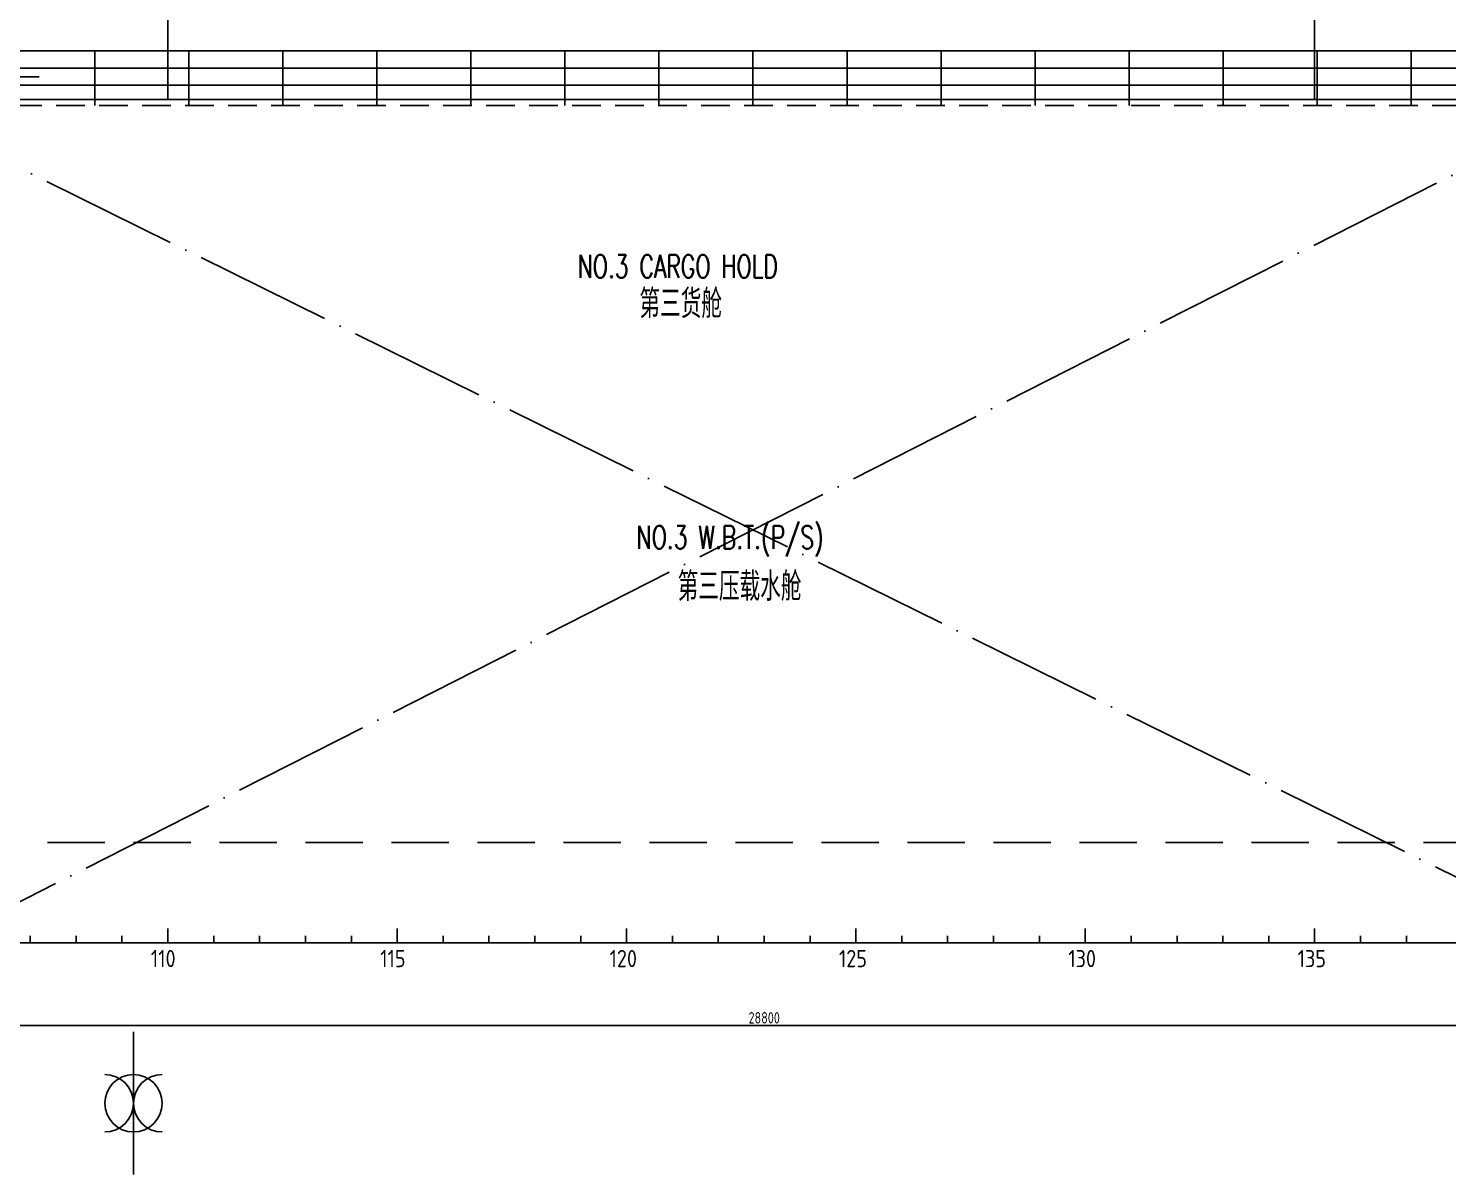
# Model space of a CAD drawing. Header units: millimetres. Extents: x -1838618 to -1600818, y -1770412 to -1553248.
# Drawn here: x -1741737 to -1716985, y -1666884 to -1646903 of the extents above; entities that cross this region are included whole.
import ezdxf

# ---------------------------------------------------------------- set-up
doc = ezdxf.new("R2010")
doc.units = ezdxf.units.MM
doc.header["$LTSCALE"] = 100
doc.header["$PDMODE"] = 35
doc.linetypes.add('ACAD_ISO04W100', pattern=[30, 24, -3, 0, -3])
doc.linetypes.add('DASHED', pattern=[0.75, 0.5, -0.25])
for name, color, linetype in [('412equipment', 6, 'Continuous'), ('bc', 7, 'Continuous'), ('bt', 7, 'Continuous'), ('TEXT', 2, 'Continuous')]:
    doc.layers.add(name, color=color, linetype=linetype)
doc.styles.add('ROMANS', font='romans.shx', dxfattribs={"width": 0.7, "height": 125, "bigfont": 'gbcbig.shx'})
doc.styles.get("Standard").update_dxf_attribs({"font": 'gbenor.shx', "width": 0.9, "bigfont": 'gbcbig.shx'})
doc.dimstyles.new('ISO-25', dxfattribs={"dimtxt": 200, "dimasz": 200, "dimexe": 20, "dimexo": 0.625, "dimgap": 35, "dimtad": 1, "dimdec": 0, "dimtxsty": 'Standard', "dimcen": 2.5, "dimclrd": 2, "dimclre": 2, "dimclrt": 2, "dimadec": 0, "dimazin": 0, "dimtfac": 1, "dimtdec": 0, "dimtmove": 0, "dimatfit": 3, "dimfxl": 1, "dimarcsym": 0})

# ---------------------------------------------------------------- blocks, each defined once
blk = doc.blocks.new('*D68')
at = {"color": 2, "lineweight": -2, "transparency": 16777216}
for p, q in [((-1743304, -1662846), (-1743304, -1664306)), ((-1714504, -1662845), (-1714504, -1664306)), ((-1743104, -1664286), (-1714704, -1664286))]:
    blk.add_line(p, q, dxfattribs=at)
at = {"color": 2, "transparency": 16777216}
for points in [[(-1743104, -1664252), (-1743104, -1664319), (-1743304, -1664286)], [(-1714704, -1664252), (-1714704, -1664319), (-1714504, -1664286)]]:
    blk.add_solid(points, dxfattribs=at)
at = {"layer": 'Defpoints', "color": 0, "transparency": 16777216}
for p in [(-1743304, -1662845), (-1714504, -1662845), (-1714504, -1664286)]:
    blk.add_point(p, dxfattribs=at)
at = {"color": 2, "transparency": 16777216, "insert": (-1728904, -1664151), "char_height": 200, "attachment_point": 5}
blk.add_mtext('28800', dxfattribs=at)
blk = doc.blocks.new('COORD')
at = {"color": 4}
for p, q in [((86600, 0), (86600, 250)), ((90600, 0), (90600, 250)), ((94600, 0), (94600, 250)), ((98600, 0), (98600, 250)), ((102600, 0), (102600, 250)), ((106600, 0), (106600, 250)), ((84200, 0), (84200, 125)), ((85000, 0), (85000, 125)), ((85800, 0), (85800, 125)), ((86600, 0), (86600, 125)), ((87400, 0), (87400, 125)), ((88200, 0), (88200, 125)), ((89000, 0), (89000, 125)), ((89800, 0), (89800, 125)), ((90600, 0), (90600, 125)), ((91400, 0), (91400, 125)), ((92200, 0), (92200, 125)), ((93000, 0), (93000, 125)), ((93800, 0), (93800, 125)), ((94600, 0), (94600, 125)), ((95400, 0), (95400, 125)), ((96200, 0), (96200, 125)), ((97000, 0), (97000, 125)), ((97800, 0), (97800, 125)), ((98600, 0), (98600, 125)), ((99400, 0), (99400, 125)), ((100200, 0), (100200, 125)), ((101000, 0), (101000, 125)), ((101800, 0), (101800, 125)), ((102600, 0), (102600, 125)), ((103400, 0), (103400, 125)), ((104200, 0), (104200, 125)), ((105000, 0), (105000, 125)), ((105800, 0), (105800, 125)), ((106600, 0), (106600, 125)), ((107400, 0), (107400, 125)), ((108200, 0), (108200, 125)), ((-3960, 0), (177600, 0))]:
    blk.add_line(p, q, dxfattribs=at)
for s, p in [('110', (86304, -423)), ('115', (90304, -423)), ('120', (94304, -423)), ('125', (98304, -423)), ('130', (102304, -423)), ('135', (106304, -423))]:
    blk.add_text(s, height=300, dxfattribs=at).set_placement(p)
blk = doc.blocks.new('A$C271625B8')
at = {"layer": 'TEXT', "color": 31}
blk.add_line((1758, 499), (-1699, 499), dxfattribs=at)

msp = doc.modelspace()

# ---------------------------------------------------------------- linework, layer by layer
at = {"color": 136, "linetype": 'ByBlock', "ltscale": 50}
for p, q in [((-1739304.3, -1648145.3), (-1739304.3, -1646159.3)), ((-1719304.3, -1648145.3), (-1719304.3, -1646159.3))]:
    msp.add_line(p, q, dxfattribs=at)
at = {"color": 4}
for p, q in [((-1819964.3, -1647295.3), (-1671864, -1647295.3)), ((-1740579.2, -1647295.3), (-1740579.2, -1648245.3)), ((-1738939.2, -1647295.3), (-1738939.2, -1648245.3)), ((-1737299.2, -1647295.3), (-1737299.2, -1648245.3)), ((-1735659.2, -1647295.3), (-1735659.2, -1648245.3)), ((-1734019.2, -1647295.3), (-1734019.2, -1648245.3)), ((-1732379.2, -1647295.3), (-1732379.2, -1648245.3)), ((-1730739.2, -1647295.3), (-1730739.2, -1648245.3)), ((-1729099.2, -1647295.3), (-1729099.2, -1648245.3)), ((-1727459.2, -1647295.3), (-1727459.2, -1648245.3)), ((-1725819.2, -1647295.3), (-1725819.2, -1648245.3)), ((-1724179.2, -1647295.3), (-1724179.2, -1648245.3)), ((-1722539.2, -1647295.3), (-1722539.2, -1648245.3)), ((-1720899.2, -1647295.3), (-1720899.2, -1648245.3)), ((-1719259.2, -1647295.3), (-1719259.2, -1648245.3)), ((-1717619.2, -1647295.3), (-1717619.2, -1648245.3))]:
    msp.add_line(p, q, dxfattribs=at)
at = {"color": 2}
for p, q in [((-1819964.3, -1647595.3), (-1672541.1, -1647595.3)), ((-1819964.3, -1647895.3), (-1673218.1, -1647895.3)), ((-1829864.3, -1662845.3), (-1648304.3, -1662845.3)), ((-1739904.3, -1666884.2), (-1739904.3, -1664397.2))]:
    msp.add_line(p, q, dxfattribs=at)
at = {"color": 6, "ltscale": 1300}
msp.add_line((-1791504.3, -1648145.3), (-1688304.3, -1648145.3), dxfattribs=at)
at = {"color": 9, "linetype": 'ACAD_ISO04W100'}
for p, q in [((-1744104.3, -1648245.3), (-1714504.3, -1662845.3)), ((-1714504.3, -1648245.3), (-1743304.3, -1662846))]:
    msp.add_line(p, q, dxfattribs=at)
at = {"color": 6}
msp.add_line((-1653484.3, -1662845.3), (-1815059.1, -1662845.3), dxfattribs=at)
at = {"color": 6, "ltscale": 1300}
msp.add_lwpolyline([(-1742757.7, -1662845.3), (-1740939, -1662845.3), (-1739096.9, -1662845.3), (-1739096.9, -1662845.3), (-1737254.8, -1662845.3), (-1735389.3, -1662845.3), (-1733510.3, -1662845.3), (-1733510.3, -1662845.3), (-1731631.2, -1662845.3), (-1729738.7, -1662845.3), (-1727842.5, -1662845.3), (-1727842.5, -1662845.3), (-1725946.4, -1662845.3), (-1724046.6, -1662845.3), (-1722153.2, -1662845.3), (-1722153.2, -1662845.3), (-1720259.8, -1662845.3), (-1718372.7, -1662845.3), (-1716501.9, -1662845.3)], dxfattribs=at)
at = {"color": 2}
msp.add_circle((-1739904.3, -1665640.7), 500, dxfattribs=at)
for centre, start, end in [((-1740404.3, -1665640.7), 270, 90), ((-1739404.3, -1665640.7), 90, 270)]:
    msp.add_arc(centre, 500, start, end, dxfattribs=at)
at = {"layer": 'bc', "color": 6}
for points in [[(-1742757.7, -1662845.3), (-1740939, -1662845.3), (-1739096.9, -1662845.3), (-1739096.9, -1662845.3), (-1737254.8, -1662845.3), (-1735389.3, -1662845.3), (-1733510.3, -1662845.3), (-1733510.3, -1662845.3), (-1731631.2, -1662845.3), (-1729738.7, -1662845.3), (-1727842.5, -1662845.3), (-1727842.5, -1662845.3), (-1725946.4, -1662845.3), (-1724046.6, -1662845.3), (-1722153.2, -1662845.3), (-1722153.2, -1662845.3), (-1720259.8, -1662845.3), (-1718372.7, -1662845.3), (-1716501.9, -1662845.3)], [(-1742757.3, -1662845.3), (-1740938.2, -1662845.3), (-1739095.7, -1662845.3), (-1739095.7, -1662845.3), (-1737253.1, -1662845.3), (-1735387.1, -1662845.3), (-1733507.6, -1662845.3), (-1733507.6, -1662845.3), (-1731628.1, -1662845.3), (-1729735.1, -1662845.3), (-1727838.6, -1662845.3), (-1727838.6, -1662845.3), (-1725942.1, -1662845.3), (-1724042.2, -1662845.3), (-1722148.8, -1662845.3), (-1722148.8, -1662845.3), (-1720255.3, -1662845.3), (-1718368.5, -1662845.3), (-1716498.1, -1662845.3)]]:
    msp.add_lwpolyline(points, dxfattribs=at)
at = {"layer": 'bt', "color": 5, "linetype": 'DASHED', "ltscale": 10}
msp.add_line((-1791504.3, -1648245.3), (-1696904.3, -1648245.3), dxfattribs=at)
at = {"layer": 'bt', "color": 5, "linetype": 'DASHED', "ltscale": 20}
msp.add_line((-1660904.3, -1661095.3), (-1800104.3, -1661095.3), dxfattribs=at)

# ---------------------------------------------------------------- block references
msp.add_blockref('A$C271625B8', (-1743304.3, -1648245.3))
at = {"layer": '412equipment', "color": 7}
msp.add_blockref('COORD', (-1825904.3, -1662845.3), dxfattribs=at)

# ---------------------------------------------------------------- texts
at = {"color": 2, "style": 'ROMANS', "width": 0.7}
for s, p in [('NO.3 CARGO HOLD', (-1732157.3, -1651251.4)), ('NO.3 W.B.T.(P/S)', (-1731130.1, -1655973.2))]:
    msp.add_text(s, height=400, dxfattribs=at).set_placement(p)
at = {"color": 2}
for s, p in [('第三货舱', (-1731080, -1651954.5)), ('第三压载水舱', (-1730413.7, -1656882.8))]:
    msp.add_text(s, height=500, dxfattribs=at).set_placement(p)

# ---------------------------------------------------------------- dimensions: what is measured, and where the dimension line sits
dim = msp.add_linear_dim(base=(-1714504.3, -1664285.6), p1=(-1743304.3, -1662845.3), p2=(-1714504.3, -1662844.7), dimstyle='ISO-25', override={"dimtmove": 1})
dim.commit()
dim.dimension.update_dxf_attribs({"geometry": '*D68', "text_midpoint": (-1728904.3, -1664150.6)})

doc.saveas('drawing.dxf')
